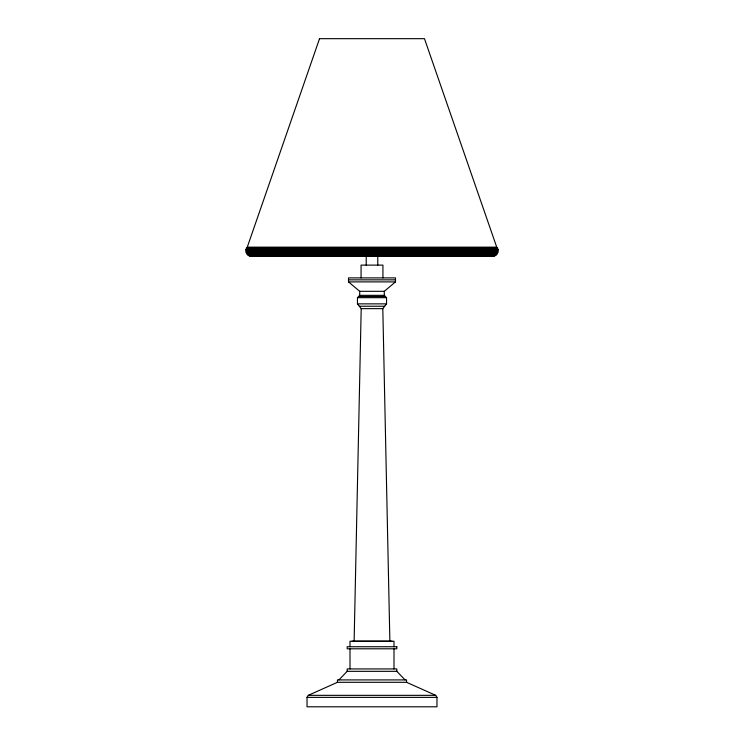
<?xml version="1.0" encoding="UTF-8"?>
<svg xmlns="http://www.w3.org/2000/svg" width="744" height="744" viewBox="0 0 744 744"><rect width="100%" height="100%" fill="white"/><g stroke="black" fill="none" stroke-linecap="round" stroke-linejoin="round"><path stroke-width="1.12" d="M354.116 641.644L361.193 308.639L357.455 303.859L357.455 297.693L359.696 295.34L359.696 291.313L348.518 281.892L348.518 277.893L395.483 277.893L395.483 281.892L384.304 291.313L359.696 291.313M307.03 697.379L308.276 695.342L337.432 682.304L406.568 682.304L435.724 695.342L436.97 697.379L436.97 706.8L307.03 706.8L307.03 697.379L436.97 697.379M389.884 641.644L382.807 308.639L386.545 303.859L386.545 297.693L384.304 295.34L384.304 291.313M338.948 679.914L347.188 671.321L347.188 668.93L396.812 668.93L396.812 671.321L405.052 679.914M252.356 256.131L250.505 256.131M246.971 247.519L497.029 247.519M246.72 247.864L497.28 247.864M246.497 248.236L497.504 248.236M246.292 248.617L497.708 248.617M246.134 249.017L497.866 249.017M245.994 249.426L498.006 249.426M245.892 249.844L498.108 249.844M245.827 250.263L498.173 250.263M245.79 251.156L498.21 251.156M245.892 251.983L498.108 251.983M246.097 252.737L497.903 252.737M246.413 253.444L497.587 253.444M246.831 254.104L497.169 254.104M247.334 254.699L496.666 254.699M247.919 255.211L496.081 255.211M248.58 255.629L495.42 255.629M249.287 255.945L494.714 255.945M250.031 256.159L493.969 256.159M348.518 279.846L395.483 279.846M348.518 281.892L395.483 281.892M359.696 295.34L384.304 295.34M358.58 296.512L385.42 296.512M357.455 297.693L386.545 297.693M357.455 303.859L386.545 303.859M359.324 306.249L384.676 306.249M361.193 308.639L382.807 308.639M347.188 671.321L396.812 671.321M308.276 695.342L435.724 695.342M406.568 682.304L406.568 679.914L337.432 679.914L337.432 682.304M393.995 646.731L393.995 641.216L350.006 641.216L350.006 646.731M393.995 648.796L393.995 668.93M391.856 641.216L352.144 641.216M382.928 277.893L382.928 265.115L361.072 265.115L361.072 277.893M377.775 256.131L377.775 265.115M366.225 256.131L366.225 265.115M350.006 648.796L350.006 668.93M319.529 38.679L247.259 247.194L496.741 247.194L424.471 38.679L319.529 38.679M396.812 646.731L347.188 646.731L347.188 648.796L396.812 648.796L396.812 646.731"/></g></svg>
